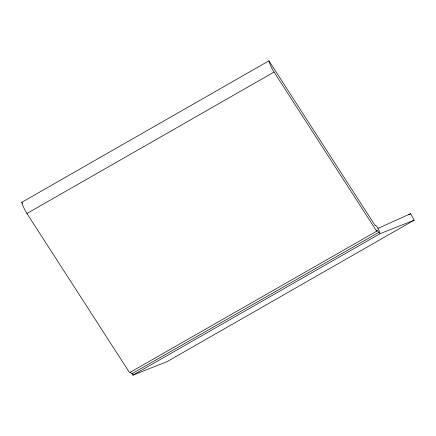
<?xml version="1.0" encoding="UTF-8"?>
<svg xmlns="http://www.w3.org/2000/svg" width="436" height="436" viewBox="0 0 436 436"><rect width="100%" height="100%" fill="white"/><g stroke="black" fill="none" stroke-linecap="round" stroke-linejoin="round"><path stroke-width="0.65" d="M376.682 231.2L376.938 229.957A3.984 0.861 60.2 0 0 379.287 231.974A3.984 0.861 60.2 0 0 377.44 227.478A3.984 0.861 60.2 0 0 375.085 225.461L268.919 60.833L21.8 202.293A12.497 2.692 60.2 0 0 26.934 213.509L129.563 372.655L376.682 231.2L274.048 72.049A12.497 2.692 60.2 0 1 268.919 60.833M26.934 213.509L274.048 72.049M408.783 214.73L410.554 213.716L414.2 220.153L167.081 361.613L132.893 375.167L132.032 373.647L379.151 232.186L380.012 233.707L414.2 220.153M132.893 375.167L380.012 233.707M377.974 228.366L410.554 213.716M21.8 202.293L22.503 203.383M132.168 373.434A3.984 0.861 60.2 0 1 130.369 372.219"/></g></svg>
